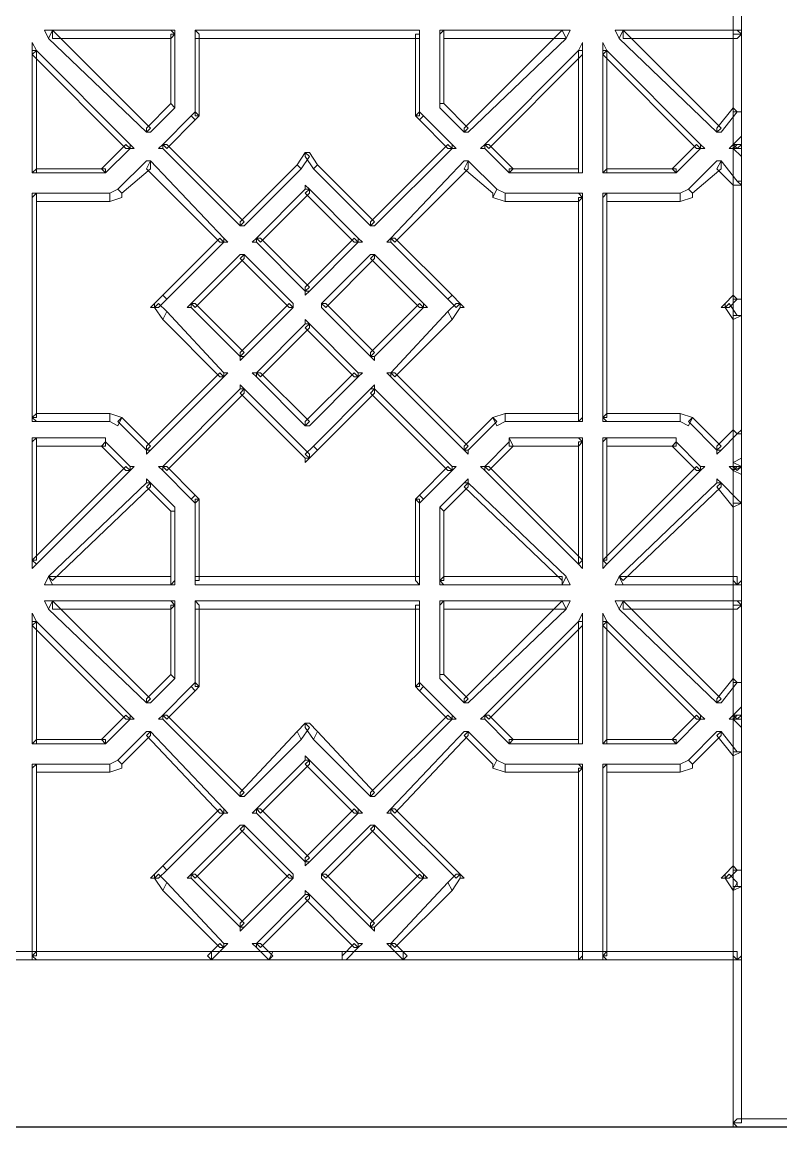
# Model space of a CAD drawing. Extents: x -66030 to 95157, y -13132 to 45879.
# Drawn here: x 80436 to 81163, y 39315 to 40374 of the extents above; entities that cross this region are included whole.
import ezdxf

# ---------------------------------------------------------------- set-up
doc = ezdxf.new("R2010")
doc.units = 0
doc.header["$LTSCALE"] = 100
doc.header["$MEASUREMENT"] = 0
doc.layers.get('0').update_dxf_attribs({"linetype": 'CONTINUOUS'})
doc.layers.add('3', color=11, linetype='CONTINUOUS')

msp = doc.modelspace()

# ---------------------------------------------------------------- linework, layer by layer
at = {"lineweight": 0}
for points in [[(81121.1, 43670.4), (81117.2, 43670.4), (81117.2, 39319.2), (81125, 39319.2), (81125, 43670.4), (81121.1, 43670.4), (81125, 43670.4), (81125, 43670.4), (81121.1, 43670.4)], [(81121.1, 39475.4), (81125, 39479.3), (81125, 41268.3), (81117.2, 41268.3), (81117.2, 39479.3), (81121.1, 39475.4), (81121.1, 39475.4), (81125, 39475.4), (81125, 39479.3)], [(80464.9, 40366), (80461, 40358.2), (80554.8, 40268.3), (80558.7, 40272.2), (80464.9, 40366), (80464.9, 40366), (80464.9, 40366), (80457.1, 40366), (80461, 40358.2)], [(80582.1, 40362.1), (80578.2, 40366), (80464.9, 40366), (80464.9, 40358.2), (80578.2, 40358.2), (80582.1, 40362.1), (80582.1, 40362.1), (80582.1, 40366), (80578.2, 40366)], [(80582.1, 40291.8), (80582.1, 40295.7), (80582.1, 40362.1), (80578.2, 40362.1), (80578.2, 40295.7), (80582.1, 40291.8), (80582.1, 40291.8), (80582.1, 40291.8), (80582.1, 40295.7)], [(80601.6, 40366), (80601.6, 40362.1), (80601.6, 40284), (80605.5, 40284), (80605.5, 40362.1), (80601.6, 40366), (80601.6, 40366), (80601.6, 40366), (80601.6, 40362.1)], [(80816.5, 40362.1), (80816.5, 40366), (80601.6, 40366), (80601.6, 40358.2), (80816.5, 40358.2), (80816.5, 40362.1), (80816.5, 40362.1), (80816.5, 40366), (80816.5, 40366)], [(80812.6, 40284), (80816.5, 40284), (80816.5, 40362.1), (80812.6, 40362.1), (80812.6, 40284), (80812.6, 40284), (80812.6, 40284), (80812.6, 40284), (80812.6, 40284)], [(80839.9, 40366), (80836, 40362.1), (80836, 40295.7), (80839.9, 40295.7), (80839.9, 40362.1), (80839.9, 40366), (80839.9, 40366), (80836, 40366), (80836, 40362.1)], [(80957.1, 40358.2), (80953.2, 40366), (80839.9, 40366), (80839.9, 40358.2), (80953.2, 40358.2), (80957.1, 40358.2), (80957.1, 40358.2), (80961, 40366), (80953.2, 40366)], [(80859.4, 40268.3), (80863.3, 40268.3), (80957.1, 40358.2), (80953.2, 40366), (80859.4, 40272.2), (80859.4, 40268.3), (80859.4, 40268.3), (80863.3, 40268.3), (80863.3, 40268.3)], [(81011.8, 40366), (81007.9, 40358.2), (81101.6, 40268.3), (81105.5, 40272.2), (81011.8, 40366), (81011.8, 40366), (81011.8, 40366), (81004, 40366), (81007.9, 40358.2)], [(81125, 40362.1), (81121.1, 40366), (81011.8, 40366), (81011.8, 40358.2), (81121.1, 40358.2), (81125, 40362.1), (81125, 40362.1), (81125, 40366), (81121.1, 40366)], [(81121.1, 40287.9), (81125, 40287.9), (81125, 40362.1), (81117.2, 40362.1), (81117.2, 40287.9), (81121.1, 40287.9), (81121.1, 40287.9), (81125, 40287.9), (81125, 40287.9)], [(80449.3, 40346.5), (80445.4, 40346.5), (80445.4, 40229.3), (80449.3, 40229.3), (80449.3, 40346.5), (80449.3, 40346.5), (80449.3, 40346.5), (80445.4, 40354.3), (80445.4, 40346.5)], [(80972.7, 40346.5), (80968.8, 40346.5), (80879, 40256.6), (80882.9, 40252.7), (80972.7, 40342.6), (80972.7, 40346.5), (80972.7, 40346.5), (80972.7, 40354.3), (80968.8, 40346.5)], [(80996.1, 40346.5), (80992.2, 40346.5), (80992.2, 40229.3), (80996.1, 40229.3), (80996.1, 40346.5), (80996.1, 40346.5), (80996.1, 40346.5), (80992.2, 40354.3), (80992.2, 40346.5)], [(80539.1, 40252.7), (80539.1, 40256.6), (80449.3, 40346.5), (80445.4, 40342.6), (80535.2, 40252.7), (80539.1, 40252.7), (80539.1, 40252.7), (80543.1, 40252.7), (80539.1, 40256.6)], [(80968.8, 40229.3), (80972.7, 40229.3), (80972.7, 40346.5), (80968.8, 40346.5), (80968.8, 40229.3), (80968.8, 40229.3), (80968.8, 40229.3), (80972.7, 40229.3), (80972.7, 40229.3)], [(81086, 40252.7), (81086, 40256.6), (80996.1, 40346.5), (80992.2, 40342.6), (81082.1, 40252.7), (81086, 40252.7), (81086, 40252.7), (81089.9, 40252.7), (81086, 40256.6)], [(80554.8, 40268.3), (80558.7, 40268.3), (80582.1, 40291.8), (80578.2, 40295.7), (80554.8, 40272.2), (80554.8, 40268.3), (80554.8, 40268.3), (80554.8, 40268.3), (80558.7, 40268.3)], [(80605.5, 40284), (80601.6, 40287.9), (80597.7, 40284), (80601.6, 40280.1), (80605.5, 40284), (80605.5, 40284), (80605.5, 40284), (80605.5, 40284), (80605.5, 40284)], [(80816.5, 40280.1), (80820.4, 40284), (80816.5, 40287.9), (80812.6, 40284), (80816.5, 40280.1), (80816.5, 40280.1), (80820.4, 40284), (80820.4, 40284), (80820.4, 40284)], [(80836, 40295.7), (80836, 40291.8), (80859.4, 40268.3), (80863.3, 40272.2), (80839.9, 40295.7), (80836, 40295.7), (80836, 40295.7), (80836, 40291.8), (80836, 40291.8)], [(81101.6, 40268.3), (81105.5, 40268.3), (81121.1, 40287.9), (81117.2, 40291.8), (81101.6, 40272.2), (81101.6, 40268.3), (81101.6, 40268.3), (81101.6, 40268.3), (81105.5, 40268.3)], [(80601.6, 40280.1), (80597.7, 40284), (80570.4, 40256.6), (80574.3, 40252.7), (80601.6, 40280.1), (80601.6, 40280.1), (80597.7, 40284), (80597.7, 40284), (80597.7, 40284)], [(80847.7, 40252.7), (80847.7, 40256.6), (80820.4, 40284), (80816.5, 40280.1), (80843.8, 40252.7), (80847.7, 40252.7), (80847.7, 40252.7), (80851.6, 40252.7), (80847.7, 40256.6)], [(80515.7, 40229.3), (80515.7, 40229.3), (80539.1, 40252.7), (80535.2, 40256.6), (80511.8, 40233.2), (80515.7, 40229.3), (80515.7, 40229.3), (80515.7, 40229.3), (80515.7, 40229.3)], [(80570.4, 40256.6), (80570.4, 40252.7), (80644.6, 40178.5), (80648.5, 40182.4), (80574.3, 40256.6), (80570.4, 40256.6), (80570.4, 40256.6), (80566.5, 40252.7), (80570.4, 40252.7)], [(80769.6, 40178.5), (80773.5, 40178.5), (80847.7, 40252.7), (80843.8, 40256.6), (80769.6, 40182.4), (80769.6, 40178.5), (80769.6, 40178.5), (80773.5, 40178.5), (80773.5, 40178.5)], [(80879, 40256.6), (80879, 40252.7), (80902.4, 40229.3), (80906.3, 40233.2), (80882.9, 40256.6), (80879, 40256.6), (80879, 40256.6), (80875.1, 40252.7), (80879, 40252.7)], [(81062.5, 40229.3), (81062.5, 40229.3), (81086, 40252.7), (81082.1, 40256.6), (81058.6, 40233.2), (81062.5, 40229.3), (81062.5, 40229.3), (81062.5, 40229.3), (81062.5, 40229.3)], [(81117.2, 40256.6), (81117.2, 40252.7), (81117.2, 40252.7), (81121.1, 40256.6), (81121.1, 40256.6), (81117.2, 40256.6), (81117.2, 40256.6), (81113.3, 40252.7), (81117.2, 40252.7)], [(81125, 40256.6), (81117.2, 40256.6), (81117.2, 40256.6), (81121.1, 40252.7), (81121.1, 40252.7), (81125, 40256.6), (81125, 40256.6), (81125, 40264.4), (81117.2, 40256.6)], [(81117.2, 40252.7), (81125, 40252.7), (81125, 40256.6), (81117.2, 40256.6), (81117.2, 40252.7), (81117.2, 40252.7), (81117.2, 40252.7), (81125, 40244.9), (81125, 40252.7)], [(80699.3, 40237.1), (80703.2, 40233.2), (80711, 40244.9), (80707.1, 40248.8), (80699.3, 40237.1), (80699.3, 40237.1), (80703.2, 40233.2), (80703.2, 40233.2), (80703.2, 40233.2)], [(80707.1, 40248.8), (80707.1, 40244.9), (80714.9, 40233.2), (80718.8, 40237.1), (80711, 40248.8), (80707.1, 40248.8), (80711, 40248.8), (80707.1, 40248.8), (80707.1, 40248.8)], [(80558.7, 40241), (80554.8, 40241), (80527.4, 40213.7), (80531.3, 40209.8), (80558.7, 40233.2), (80558.7, 40241), (80558.7, 40241), (80554.8, 40241), (80554.8, 40241)], [(80629, 40162.9), (80629, 40166.8), (80558.7, 40241), (80554.8, 40233.2), (80625.1, 40162.9), (80629, 40162.9), (80629, 40162.9), (80632.9, 40162.9), (80629, 40166.8)], [(80644.6, 40178.5), (80648.5, 40178.5), (80703.2, 40233.2), (80699.3, 40237.1), (80644.6, 40182.4), (80644.6, 40178.5), (80644.6, 40178.5), (80644.6, 40178.5), (80648.5, 40178.5)], [(80718.8, 40237.1), (80714.9, 40233.2), (80769.6, 40178.5), (80773.5, 40182.4), (80718.8, 40237.1), (80718.8, 40237.1), (80714.9, 40233.2), (80714.9, 40233.2), (80714.9, 40233.2)], [(80863.3, 40241), (80859.4, 40241), (80789.1, 40166.8), (80793, 40162.9), (80863.3, 40233.2), (80863.3, 40241), (80863.3, 40241), (80863.3, 40241), (80859.4, 40241)], [(80886.8, 40205.8), (80890.7, 40213.7), (80863.3, 40241), (80859.4, 40233.2), (80886.8, 40209.8), (80886.8, 40205.8), (80886.8, 40209.8), (80886.8, 40205.8), (80886.8, 40205.8)], [(81105.5, 40241), (81101.6, 40241), (81074.3, 40213.7), (81078.2, 40209.8), (81105.5, 40233.2), (81105.5, 40241), (81105.5, 40241), (81101.6, 40241), (81101.6, 40241)], [(81125, 40217.6), (81121.1, 40221.5), (81105.5, 40241), (81101.6, 40233.2), (81117.2, 40217.6), (81125, 40217.6), (81125, 40217.6), (81125, 40221.5), (81121.1, 40221.5)], [(80445.4, 40229.3), (80449.3, 40229.3), (80515.7, 40229.3), (80515.7, 40233.2), (80449.3, 40233.2), (80445.4, 40229.3), (80445.4, 40229.3), (80445.4, 40229.3), (80449.3, 40229.3)], [(80902.4, 40229.3), (80902.4, 40229.3), (80968.8, 40229.3), (80968.8, 40233.2), (80902.4, 40233.2), (80902.4, 40229.3), (80902.4, 40229.3), (80902.4, 40229.3), (80902.4, 40229.3)], [(80992.2, 40229.3), (80996.1, 40229.3), (81062.5, 40229.3), (81062.5, 40233.2), (80996.1, 40233.2), (80992.2, 40229.3), (80992.2, 40229.3), (80992.2, 40229.3), (80996.1, 40229.3)], [(80531.3, 40209.8), (80527.4, 40213.7), (80519.6, 40209.8), (80519.6, 40201.9), (80531.3, 40205.8), (80531.3, 40209.8), (80531.3, 40205.8), (80531.3, 40205.8), (80531.3, 40209.8)], [(80711, 40213.7), (80707.1, 40213.7), (80660.2, 40166.8), (80664.1, 40162.9), (80711, 40209.8), (80711, 40213.7), (80711, 40213.7), (80707.1, 40217.6), (80707.1, 40213.7)], [(80757.9, 40162.9), (80757.9, 40166.8), (80711, 40213.7), (80707.1, 40209.8), (80754, 40162.9), (80757.9, 40162.9), (80757.9, 40162.9), (80761.8, 40162.9), (80757.9, 40166.8)], [(80898.5, 40201.9), (80898.5, 40209.8), (80890.7, 40213.7), (80886.8, 40205.8), (80898.5, 40201.9), (80898.5, 40201.9), (80898.5, 40201.9), (80898.5, 40201.9), (80898.5, 40201.9)], [(81078.2, 40209.8), (81074.3, 40213.7), (81066.5, 40209.8), (81066.5, 40201.9), (81078.2, 40205.8), (81078.2, 40209.8), (81078.2, 40205.8), (81078.2, 40205.8), (81078.2, 40209.8)], [(81121.1, 40108.2), (81125, 40108.2), (81125, 40217.6), (81117.2, 40217.6), (81117.2, 40108.2), (81121.1, 40108.2), (81121.1, 40108.2), (81125, 40108.2), (81125, 40108.2)], [(80449.3, 40209.8), (80445.4, 40205.8), (80445.4, 39994.9), (80449.3, 39994.9), (80449.3, 40205.8), (80449.3, 40209.8), (80449.3, 40209.8), (80445.4, 40209.8), (80445.4, 40205.8)], [(80519.6, 40201.9), (80519.6, 40209.8), (80449.3, 40209.8), (80449.3, 40201.9), (80519.6, 40201.9), (80519.6, 40201.9), (80519.6, 40201.9), (80519.6, 40201.9), (80519.6, 40201.9)], [(80972.7, 40205.8), (80968.8, 40209.8), (80898.5, 40209.8), (80898.5, 40201.9), (80968.8, 40201.9), (80972.7, 40205.8), (80972.7, 40205.8), (80972.7, 40209.8), (80968.8, 40209.8)], [(80968.8, 39991), (80972.7, 39994.9), (80972.7, 40205.8), (80968.8, 40205.8), (80968.8, 39994.9), (80968.8, 39991), (80968.8, 39991), (80972.7, 39991), (80972.7, 39994.9)], [(80996.1, 40209.8), (80992.2, 40205.8), (80992.2, 39994.9), (80996.1, 39994.9), (80996.1, 40205.8), (80996.1, 40209.8), (80996.1, 40209.8), (80992.2, 40209.8), (80992.2, 40205.8)], [(81066.5, 40201.9), (81066.5, 40209.8), (80996.1, 40209.8), (80996.1, 40201.9), (81066.5, 40201.9), (81066.5, 40201.9), (81066.5, 40201.9), (81066.5, 40201.9), (81066.5, 40201.9)], [(80570.4, 40112.1), (80574.3, 40108.2), (80629, 40162.9), (80625.1, 40166.8), (80570.4, 40112.1), (80570.4, 40112.1), (80574.3, 40108.2), (80574.3, 40108.2), (80574.3, 40108.2)], [(80660.2, 40166.8), (80660.2, 40162.9), (80707.1, 40116), (80711, 40119.9), (80664.1, 40166.8), (80660.2, 40166.8), (80660.2, 40166.8), (80656.3, 40162.9), (80660.2, 40162.9)], [(80707.1, 40116), (80711, 40116), (80757.9, 40162.9), (80754, 40166.8), (80707.1, 40119.9), (80707.1, 40116), (80707.1, 40116), (80707.1, 40112.1), (80711, 40116)], [(80789.1, 40166.8), (80789.1, 40162.9), (80843.8, 40108.2), (80847.7, 40112.1), (80793, 40166.8), (80789.1, 40166.8), (80789.1, 40166.8), (80785.2, 40162.9), (80789.1, 40162.9)], [(80648.5, 40151.2), (80644.6, 40151.2), (80597.7, 40104.3), (80601.6, 40100.4), (80648.5, 40147.3), (80648.5, 40151.2), (80648.5, 40151.2), (80644.6, 40151.2), (80644.6, 40151.2)], [(80695.4, 40100.4), (80695.4, 40104.3), (80648.5, 40151.2), (80644.6, 40147.3), (80691.5, 40100.4), (80695.4, 40100.4), (80695.4, 40100.4), (80695.4, 40100.4), (80695.4, 40104.3)], [(80773.5, 40151.2), (80769.6, 40151.2), (80722.7, 40104.3), (80726.6, 40100.4), (80773.5, 40147.3), (80773.5, 40151.2), (80773.5, 40151.2), (80773.5, 40151.2), (80769.6, 40151.2)], [(80820.4, 40100.4), (80820.4, 40104.3), (80773.5, 40151.2), (80769.6, 40147.3), (80816.5, 40100.4), (80820.4, 40100.4), (80820.4, 40100.4), (80824.3, 40100.4), (80820.4, 40104.3)], [(80562.6, 40100.4), (80566.5, 40100.4), (80574.3, 40108.2), (80570.4, 40112.1), (80562.6, 40104.3), (80562.6, 40100.4), (80562.6, 40104.3), (80558.7, 40100.4), (80562.6, 40100.4)], [(80847.7, 40112.1), (80843.8, 40108.2), (80851.6, 40100.4), (80855.5, 40104.3), (80847.7, 40112.1), (80847.7, 40112.1), (80843.8, 40108.2), (80843.8, 40108.2), (80843.8, 40108.2)], [(81109.4, 40100.4), (81113.3, 40100.4), (81121.1, 40108.2), (81117.2, 40112.1), (81109.4, 40104.3), (81109.4, 40100.4), (81109.4, 40104.3), (81105.5, 40100.4), (81109.4, 40100.4)], [(81117.2, 40112.1), (81121.1, 40108.2), (81121.1, 40108.2), (81117.2, 40112.1), (81117.2, 40112.1), (81117.2, 40112.1), (81121.1, 40108.2), (81121.1, 40108.2), (81121.1, 40108.2)], [(80570.4, 40088.7), (80574.3, 40096.5), (80566.5, 40104.3), (80562.6, 40100.4), (80570.4, 40088.7), (80570.4, 40088.7), (80574.3, 40096.5), (80574.3, 40096.5), (80574.3, 40096.5)], [(80597.7, 40104.3), (80597.7, 40100.4), (80644.6, 40053.5), (80648.5, 40057.4), (80601.6, 40104.3), (80597.7, 40104.3), (80597.7, 40104.3), (80593.8, 40100.4), (80597.7, 40100.4)], [(80644.6, 40053.5), (80648.5, 40053.5), (80695.4, 40100.4), (80691.5, 40104.3), (80644.6, 40057.4), (80644.6, 40053.5), (80644.6, 40053.5), (80644.6, 40049.6), (80648.5, 40053.5)], [(80722.7, 40104.3), (80722.7, 40100.4), (80769.6, 40053.5), (80773.5, 40057.4), (80726.6, 40104.3), (80722.7, 40104.3), (80722.7, 40104.3), (80722.7, 40100.4), (80722.7, 40100.4)], [(80769.6, 40053.5), (80773.5, 40053.5), (80820.4, 40100.4), (80816.5, 40104.3), (80769.6, 40057.4), (80769.6, 40053.5), (80769.6, 40053.5), (80773.5, 40049.6), (80773.5, 40053.5)], [(80855.5, 40104.3), (80851.6, 40104.3), (80843.8, 40096.5), (80847.7, 40088.7), (80855.5, 40100.4), (80855.5, 40104.3), (80855.5, 40100.4), (80859.4, 40100.4), (80855.5, 40104.3)], [(81125, 40092.6), (81121.1, 40092.6), (81113.3, 40104.3), (81109.4, 40100.4), (81117.2, 40088.7), (81125, 40092.6), (81125, 40092.6), (81125, 40092.6), (81121.1, 40092.6)], [(80629, 40034), (80629, 40037.9), (80574.3, 40096.5), (80570.4, 40088.7), (80625.1, 40034), (80629, 40034), (80629, 40034), (80632.9, 40037.9), (80629, 40037.9)], [(80711, 40084.8), (80707.1, 40084.8), (80660.2, 40037.9), (80664.1, 40034), (80711, 40080.9), (80711, 40084.8), (80711, 40084.8), (80707.1, 40088.7), (80707.1, 40084.8)], [(80847.7, 40088.7), (80843.8, 40096.5), (80789.1, 40037.9), (80793, 40034), (80847.7, 40088.7), (80847.7, 40088.7), (80843.8, 40096.5), (80843.8, 40096.5), (80843.8, 40096.5)], [(81121.1, 39979.3), (81125, 39983.2), (81125, 40092.6), (81117.2, 40092.6), (81117.2, 39983.2), (81121.1, 39979.3), (81121.1, 39979.3), (81125, 39979.3), (81125, 39983.2)], [(80757.9, 40034), (80757.9, 40037.9), (80711, 40084.8), (80707.1, 40080.9), (80754, 40034), (80757.9, 40034), (80757.9, 40034), (80761.8, 40037.9), (80757.9, 40037.9)], [(80554.8, 39963.7), (80558.7, 39963.7), (80629, 40034), (80625.1, 40037.9), (80554.8, 39967.6), (80554.8, 39963.7), (80554.8, 39963.7), (80554.8, 39959.8), (80558.7, 39963.7)], [(80660.2, 40037.9), (80660.2, 40034), (80707.1, 39987.1), (80711, 39991), (80664.1, 40037.9), (80660.2, 40037.9), (80660.2, 40037.9), (80656.3, 40037.9), (80660.2, 40034)], [(80707.1, 39987.1), (80711, 39987.1), (80757.9, 40034), (80754, 40037.9), (80707.1, 39991), (80707.1, 39987.1), (80707.1, 39987.1), (80707.1, 39987.1), (80711, 39987.1)], [(80789.1, 40037.9), (80789.1, 40034), (80859.4, 39963.7), (80863.3, 39967.6), (80793, 40037.9), (80789.1, 40037.9), (80789.1, 40037.9), (80785.2, 40037.9), (80789.1, 40034)], [(80648.5, 40022.3), (80644.6, 40022.3), (80570.4, 39948.1), (80574.3, 39944.1), (80648.5, 40018.4), (80648.5, 40022.3), (80648.5, 40022.3), (80644.6, 40026.2), (80644.6, 40022.3)], [(80773.5, 40022.3), (80769.6, 40022.3), (80714.9, 39967.6), (80718.8, 39963.7), (80773.5, 40018.4), (80773.5, 40022.3), (80773.5, 40022.3), (80773.5, 40026.2), (80769.6, 40022.3)], [(80711, 39955.9), (80711, 39959.8), (80648.5, 40022.3), (80644.6, 40018.4), (80707.1, 39955.9), (80711, 39955.9), (80707.1, 39955.9), (80707.1, 39952), (80711, 39955.9)], [(80847.7, 39944.1), (80847.7, 39948.1), (80773.5, 40022.3), (80769.6, 40018.4), (80843.8, 39944.1), (80847.7, 39944.1), (80847.7, 39944.1), (80851.6, 39948.1), (80847.7, 39948.1)], [(80445.4, 39994.9), (80449.3, 39991), (80519.6, 39991), (80519.6, 39998.8), (80449.3, 39998.8), (80445.4, 39994.9), (80445.4, 39994.9), (80445.4, 39991), (80449.3, 39991)], [(80519.6, 39998.8), (80519.6, 39991), (80527.4, 39987.1), (80531.3, 39994.9), (80519.6, 39998.8), (80519.6, 39998.8), (80519.6, 39998.8), (80519.6, 39998.8), (80519.6, 39998.8)], [(80531.3, 39994.9), (80527.4, 39991), (80554.8, 39963.7), (80558.7, 39967.6), (80531.3, 39994.9), (80531.3, 39994.9), (80531.3, 39994.9), (80531.3, 39994.9), (80531.3, 39994.9)], [(80859.4, 39963.7), (80863.3, 39963.7), (80890.7, 39991), (80886.8, 39994.9), (80859.4, 39967.6), (80859.4, 39963.7), (80859.4, 39963.7), (80863.3, 39959.8), (80863.3, 39963.7)], [(80886.8, 39994.9), (80890.7, 39987.1), (80898.5, 39991), (80898.5, 39998.8), (80886.8, 39994.9), (80886.8, 39994.9), (80886.8, 39994.9), (80886.8, 39994.9), (80886.8, 39994.9)], [(80898.5, 39998.8), (80898.5, 39991), (80968.8, 39991), (80968.8, 39998.8), (80898.5, 39998.8), (80898.5, 39998.8), (80898.5, 39998.8), (80898.5, 39998.8), (80898.5, 39998.8)], [(80992.2, 39994.9), (80996.1, 39991), (81066.5, 39991), (81066.5, 39998.8), (80996.1, 39998.8), (80992.2, 39994.9), (80992.2, 39994.9), (80992.2, 39991), (80996.1, 39991)], [(81066.5, 39998.8), (81066.5, 39991), (81074.3, 39987.1), (81078.2, 39994.9), (81066.5, 39998.8), (81066.5, 39998.8), (81066.5, 39998.8), (81066.5, 39998.8), (81066.5, 39998.8)], [(81078.2, 39994.9), (81074.3, 39991), (81101.6, 39963.7), (81105.5, 39967.6), (81078.2, 39994.9), (81078.2, 39994.9), (81078.2, 39994.9), (81078.2, 39994.9), (81078.2, 39994.9)], [(81101.6, 39963.7), (81105.5, 39963.7), (81121.1, 39979.3), (81117.2, 39983.2), (81101.6, 39967.6), (81101.6, 39963.7), (81101.6, 39963.7), (81101.6, 39959.8), (81105.5, 39963.7)], [(80449.3, 39975.4), (80445.4, 39971.5), (80445.4, 39858.2), (80449.3, 39858.2), (80449.3, 39971.5), (80449.3, 39975.4), (80449.3, 39975.4), (80445.4, 39975.4), (80445.4, 39971.5)], [(80515.7, 39971.5), (80515.7, 39975.4), (80449.3, 39975.4), (80449.3, 39967.6), (80515.7, 39967.6), (80515.7, 39971.5), (80515.7, 39971.5), (80515.7, 39975.4), (80515.7, 39975.4)], [(80539.1, 39944.1), (80539.1, 39948.1), (80515.7, 39971.5), (80511.8, 39967.6), (80535.2, 39944.1), (80539.1, 39944.1), (80539.1, 39944.1), (80543.1, 39948.1), (80539.1, 39948.1)], [(80902.4, 39975.4), (80902.4, 39971.5), (80879, 39948.1), (80882.9, 39944.1), (80906.3, 39967.6), (80902.4, 39975.4), (80902.4, 39975.4), (80902.4, 39975.4), (80902.4, 39971.5)], [(80972.7, 39971.5), (80968.8, 39975.4), (80902.4, 39975.4), (80902.4, 39967.6), (80968.8, 39967.6), (80972.7, 39971.5), (80972.7, 39971.5), (80972.7, 39975.4), (80968.8, 39975.4)], [(80968.8, 39854.3), (80972.7, 39858.2), (80972.7, 39971.5), (80968.8, 39971.5), (80968.8, 39858.2), (80968.8, 39854.3), (80968.8, 39854.3), (80972.7, 39850.4), (80972.7, 39858.2)], [(80996.1, 39975.4), (80992.2, 39971.5), (80992.2, 39858.2), (80996.1, 39858.2), (80996.1, 39971.5), (80996.1, 39975.4), (80996.1, 39975.4), (80992.2, 39975.4), (80992.2, 39971.5)], [(81062.5, 39971.5), (81062.5, 39975.4), (80996.1, 39975.4), (80996.1, 39967.6), (81062.5, 39967.6), (81062.5, 39971.5), (81062.5, 39971.5), (81062.5, 39975.4), (81062.5, 39975.4)], [(81086, 39944.1), (81086, 39948.1), (81062.5, 39971.5), (81058.6, 39967.6), (81082.1, 39944.1), (81086, 39944.1), (81086, 39944.1), (81089.9, 39948.1), (81086, 39948.1)], [(80718.8, 39963.7), (80714.9, 39967.6), (80707.1, 39959.8), (80711, 39955.9), (80718.8, 39963.7), (80718.8, 39963.7), (80714.9, 39967.6), (80714.9, 39967.6), (80714.9, 39967.6)], [(81125, 39948.1), (81117.2, 39952), (81117.2, 39948.1), (81121.1, 39944.1), (81121.1, 39944.1), (81125, 39948.1), (81125, 39948.1), (81125, 39955.9), (81117.2, 39952)], [(80445.4, 39858.2), (80449.3, 39854.3), (80539.1, 39944.1), (80535.2, 39948.1), (80445.4, 39858.2), (80445.4, 39858.2), (80445.4, 39858.2), (80445.4, 39850.4), (80449.3, 39854.3)], [(80570.4, 39948.1), (80570.4, 39944.1), (80597.7, 39916.8), (80601.6, 39920.7), (80574.3, 39948.1), (80570.4, 39948.1), (80570.4, 39948.1), (80566.5, 39948.1), (80570.4, 39944.1)], [(80816.5, 39920.7), (80820.4, 39916.8), (80847.7, 39944.1), (80843.8, 39948.1), (80816.5, 39920.7), (80816.5, 39920.7), (80820.4, 39916.8), (80820.4, 39916.8), (80820.4, 39916.8)], [(80879, 39948.1), (80879, 39944.1), (80968.8, 39854.3), (80972.7, 39858.2), (80882.9, 39948.1), (80879, 39948.1), (80879, 39948.1), (80875.1, 39948.1), (80879, 39944.1)], [(80992.2, 39858.2), (80996.1, 39854.3), (81086, 39944.1), (81082.1, 39948.1), (80992.2, 39858.2), (80992.2, 39858.2), (80992.2, 39858.2), (80992.2, 39850.4), (80996.1, 39854.3)], [(81117.2, 39948.1), (81117.2, 39944.1), (81117.2, 39944.1), (81121.1, 39948.1), (81121.1, 39948.1), (81117.2, 39948.1), (81117.2, 39948.1), (81113.3, 39948.1), (81117.2, 39944.1)], [(81117.2, 39944.1), (81125, 39948.1), (81125, 39948.1), (81117.2, 39948.1), (81117.2, 39948.1), (81117.2, 39944.1), (81117.2, 39944.1), (81125, 39940.2), (81125, 39948.1)], [(80558.7, 39932.4), (80554.8, 39932.4), (80461, 39842.6), (80464.9, 39838.7), (80558.7, 39928.5), (80558.7, 39932.4), (80558.7, 39932.4), (80554.8, 39936.3), (80554.8, 39932.4)], [(80582.1, 39905.1), (80582.1, 39909), (80558.7, 39932.4), (80554.8, 39928.5), (80578.2, 39905.1), (80582.1, 39905.1), (80582.1, 39905.1), (80582.1, 39909), (80582.1, 39909)], [(80863.3, 39932.4), (80859.4, 39932.4), (80836, 39909), (80839.9, 39905.1), (80863.3, 39928.5), (80863.3, 39932.4), (80863.3, 39932.4), (80863.3, 39936.3), (80859.4, 39932.4)], [(80953.2, 39834.8), (80957.1, 39842.6), (80863.3, 39932.4), (80859.4, 39928.5), (80953.2, 39838.7), (80953.2, 39834.8), (80953.2, 39834.8), (80961, 39834.8), (80957.1, 39842.6)], [(81105.5, 39932.4), (81101.6, 39932.4), (81007.9, 39842.6), (81011.8, 39838.7), (81105.5, 39928.5), (81105.5, 39932.4), (81105.5, 39932.4), (81101.6, 39936.3), (81101.6, 39932.4)], [(81125, 39912.9), (81121.1, 39916.8), (81105.5, 39932.4), (81101.6, 39928.5), (81117.2, 39909), (81125, 39912.9), (81125, 39912.9), (81125, 39912.9), (81121.1, 39916.8)], [(80601.6, 39920.7), (80597.7, 39916.8), (80601.6, 39912.9), (80605.5, 39916.8), (80601.6, 39920.7), (80601.6, 39920.7), (80597.7, 39916.8), (80597.7, 39916.8), (80597.7, 39916.8)], [(80605.5, 39916.8), (80601.6, 39916.8), (80601.6, 39838.7), (80605.5, 39838.7), (80605.5, 39916.8), (80605.5, 39916.8), (80605.5, 39916.8), (80605.5, 39916.8), (80605.5, 39916.8)], [(80812.6, 39916.8), (80816.5, 39912.9), (80820.4, 39916.8), (80816.5, 39920.7), (80812.6, 39916.8), (80812.6, 39916.8), (80812.6, 39916.8), (80812.6, 39916.8), (80812.6, 39916.8)], [(80816.5, 39834.8), (80816.5, 39838.7), (80816.5, 39916.8), (80812.6, 39916.8), (80812.6, 39838.7), (80816.5, 39834.8), (80816.5, 39834.8), (80816.5, 39834.8), (80816.5, 39838.7)], [(80836, 39909), (80836, 39905.1), (80836, 39838.7), (80839.9, 39838.7), (80839.9, 39905.1), (80836, 39909), (80836, 39909), (80836, 39909), (80836, 39905.1)], [(81121.1, 39834.8), (81125, 39838.7), (81125, 39912.9), (81117.2, 39912.9), (81117.2, 39838.7), (81121.1, 39834.8), (81121.1, 39834.8), (81125, 39834.8), (81125, 39838.7)], [(80578.2, 39834.8), (80582.1, 39838.7), (80582.1, 39905.1), (80578.2, 39905.1), (80578.2, 39838.7), (80578.2, 39834.8), (80578.2, 39834.8), (80582.1, 39834.8), (80582.1, 39838.7)], [(80461, 39842.6), (80464.9, 39834.8), (80578.2, 39834.8), (80578.2, 39842.6), (80464.9, 39842.6), (80461, 39842.6), (80461, 39842.6), (80457.1, 39834.8), (80464.9, 39834.8)], [(80601.6, 39838.7), (80601.6, 39834.8), (80816.5, 39834.8), (80816.5, 39842.6), (80601.6, 39842.6), (80601.6, 39838.7), (80601.6, 39838.7), (80601.6, 39834.8), (80601.6, 39834.8)], [(80836, 39838.7), (80839.9, 39834.8), (80953.2, 39834.8), (80953.2, 39842.6), (80839.9, 39842.6), (80836, 39838.7), (80836, 39838.7), (80836, 39834.8), (80839.9, 39834.8)], [(81007.9, 39842.6), (81011.8, 39834.8), (81121.1, 39834.8), (81121.1, 39842.6), (81011.8, 39842.6), (81007.9, 39842.6), (81007.9, 39842.6), (81004, 39834.8), (81011.8, 39834.8)], [(80464.9, 39819.2), (80461, 39811.3), (80554.8, 39721.5), (80558.7, 39725.4), (80464.9, 39819.2), (80464.9, 39819.2), (80464.9, 39819.2), (80457.1, 39819.2), (80461, 39811.3)], [(80582.1, 39815.2), (80578.2, 39819.2), (80464.9, 39819.2), (80464.9, 39811.3), (80578.2, 39811.3), (80582.1, 39815.2), (80582.1, 39815.2), (80582.1, 39819.2), (80578.2, 39819.2)], [(80582.1, 39744.9), (80582.1, 39748.8), (80582.1, 39815.2), (80578.2, 39815.2), (80578.2, 39748.8), (80582.1, 39744.9), (80582.1, 39744.9), (80582.1, 39748.8), (80582.1, 39748.8)], [(80816.5, 39815.2), (80816.5, 39819.2), (80601.6, 39819.2), (80601.6, 39811.3), (80816.5, 39811.3), (80816.5, 39815.2), (80816.5, 39815.2), (80816.5, 39819.2), (80816.5, 39819.2)], [(80601.6, 39819.2), (80601.6, 39815.2), (80601.6, 39737.1), (80605.5, 39737.1), (80605.5, 39815.2), (80601.6, 39819.2), (80601.6, 39819.2), (80601.6, 39819.2), (80601.6, 39815.2)], [(80812.6, 39737.1), (80816.5, 39737.1), (80816.5, 39815.2), (80812.6, 39815.2), (80812.6, 39737.1), (80812.6, 39737.1), (80812.6, 39737.1), (80812.6, 39737.1), (80812.6, 39737.1)], [(80839.9, 39819.2), (80836, 39815.2), (80836, 39748.8), (80839.9, 39748.8), (80839.9, 39815.2), (80839.9, 39819.2), (80839.9, 39819.2), (80836, 39819.2), (80836, 39815.2)], [(80957.1, 39811.3), (80953.2, 39819.2), (80839.9, 39819.2), (80839.9, 39811.3), (80953.2, 39811.3), (80957.1, 39811.3), (80957.1, 39811.3), (80961, 39819.2), (80953.2, 39819.2)], [(80859.4, 39721.5), (80863.3, 39721.5), (80957.1, 39811.3), (80953.2, 39819.2), (80859.4, 39725.4), (80859.4, 39721.5), (80859.4, 39721.5), (80863.3, 39721.5), (80863.3, 39721.5)], [(81011.8, 39819.2), (81007.9, 39811.3), (81101.6, 39721.5), (81105.5, 39725.4), (81011.8, 39819.2), (81011.8, 39819.2), (81011.8, 39819.2), (81004, 39819.2), (81007.9, 39811.3)], [(81125, 39815.2), (81121.1, 39819.2), (81011.8, 39819.2), (81011.8, 39811.3), (81121.1, 39811.3), (81125, 39815.2), (81125, 39815.2), (81125, 39819.2), (81121.1, 39819.2)], [(81121.1, 39741), (81125, 39741), (81125, 39815.2), (81117.2, 39815.2), (81117.2, 39741), (81121.1, 39741), (81121.1, 39741), (81125, 39741), (81125, 39741)], [(80449.3, 39799.6), (80445.4, 39799.6), (80445.4, 39682.4), (80449.3, 39682.4), (80449.3, 39799.6), (80449.3, 39799.6), (80449.3, 39799.6), (80445.4, 39807.4), (80445.4, 39799.6)], [(80972.7, 39799.6), (80968.8, 39799.6), (80879, 39709.8), (80882.9, 39705.9), (80972.7, 39795.7), (80972.7, 39799.6), (80972.7, 39799.6), (80972.7, 39807.4), (80968.8, 39799.6)], [(80996.1, 39799.6), (80992.2, 39799.6), (80992.2, 39682.4), (80996.1, 39682.4), (80996.1, 39799.6), (80996.1, 39799.6), (80996.1, 39799.6), (80992.2, 39807.4), (80992.2, 39799.6)], [(80539.1, 39705.9), (80539.1, 39709.8), (80449.3, 39799.6), (80445.4, 39795.7), (80535.2, 39705.9), (80539.1, 39705.9), (80539.1, 39705.9), (80543.1, 39705.9), (80539.1, 39709.8)], [(80968.8, 39682.4), (80972.7, 39682.4), (80972.7, 39799.6), (80968.8, 39799.6), (80968.8, 39682.4), (80968.8, 39682.4), (80968.8, 39682.4), (80972.7, 39682.4), (80972.7, 39682.4)], [(81086, 39705.9), (81086, 39709.8), (80996.1, 39799.6), (80992.2, 39795.7), (81082.1, 39705.9), (81086, 39705.9), (81086, 39705.9), (81089.9, 39705.9), (81086, 39709.8)], [(80554.8, 39721.5), (80558.7, 39721.5), (80582.1, 39744.9), (80578.2, 39748.8), (80554.8, 39725.4), (80554.8, 39721.5), (80554.8, 39721.5), (80554.8, 39721.5), (80558.7, 39721.5)], [(80836, 39748.8), (80836, 39744.9), (80859.4, 39721.5), (80863.3, 39725.4), (80839.9, 39748.8), (80836, 39748.8), (80836, 39748.8), (80836, 39748.8), (80836, 39744.9)], [(80601.6, 39733.2), (80597.7, 39737.1), (80570.4, 39709.8), (80574.3, 39705.9), (80601.6, 39733.2), (80601.6, 39733.2), (80597.7, 39737.1), (80597.7, 39737.1), (80597.7, 39737.1)], [(80605.5, 39737.1), (80601.6, 39741), (80597.7, 39737.1), (80601.6, 39733.2), (80605.5, 39737.1), (80605.5, 39737.1), (80605.5, 39737.1), (80605.5, 39737.1), (80605.5, 39737.1)], [(80816.5, 39733.2), (80820.4, 39737.1), (80816.5, 39741), (80812.6, 39737.1), (80816.5, 39733.2), (80816.5, 39733.2), (80820.4, 39737.1), (80820.4, 39737.1), (80820.4, 39737.1)], [(80847.7, 39705.9), (80847.7, 39709.8), (80820.4, 39737.1), (80816.5, 39733.2), (80843.8, 39705.9), (80847.7, 39705.9), (80847.7, 39705.9), (80851.6, 39705.9), (80847.7, 39709.8)], [(81101.6, 39721.5), (81105.5, 39721.5), (81121.1, 39741), (81117.2, 39744.9), (81101.6, 39725.4), (81101.6, 39721.5), (81101.6, 39721.5), (81101.6, 39721.5), (81105.5, 39721.5)], [(81125, 39709.8), (81117.2, 39709.8), (81117.2, 39709.8), (81121.1, 39705.9), (81121.1, 39705.9), (81125, 39709.8), (81125, 39709.8), (81125, 39717.6), (81117.2, 39709.8)], [(80515.7, 39682.4), (80515.7, 39682.4), (80539.1, 39705.9), (80535.2, 39709.8), (80511.8, 39686.4), (80515.7, 39682.4), (80515.7, 39682.4), (80515.7, 39682.4), (80515.7, 39682.4)], [(80570.4, 39709.8), (80570.4, 39705.9), (80644.6, 39631.7), (80648.5, 39635.6), (80574.3, 39709.8), (80570.4, 39709.8), (80570.4, 39709.8), (80566.5, 39705.9), (80570.4, 39705.9)], [(80769.6, 39631.7), (80773.5, 39631.7), (80847.7, 39705.9), (80843.8, 39709.8), (80769.6, 39635.6), (80769.6, 39631.7), (80769.6, 39631.7), (80773.5, 39631.7), (80773.5, 39631.7)], [(80879, 39709.8), (80879, 39705.9), (80902.4, 39682.4), (80906.3, 39686.4), (80882.9, 39709.8), (80879, 39709.8), (80879, 39709.8), (80875.1, 39705.9), (80879, 39705.9)], [(81062.5, 39682.4), (81062.5, 39682.4), (81086, 39705.9), (81082.1, 39709.8), (81058.6, 39686.4), (81062.5, 39682.4), (81062.5, 39682.4), (81062.5, 39682.4), (81062.5, 39682.4)], [(81117.2, 39709.8), (81117.2, 39705.9), (81117.2, 39705.9), (81121.1, 39709.8), (81121.1, 39709.8), (81117.2, 39709.8), (81117.2, 39709.8), (81113.3, 39705.9), (81117.2, 39705.9)], [(81117.2, 39705.9), (81125, 39705.9), (81125, 39709.8), (81117.2, 39709.8), (81117.2, 39705.9), (81117.2, 39705.9), (81117.2, 39705.9), (81125, 39698.1), (81125, 39705.9)], [(80699.3, 39694.2), (80703.2, 39686.4), (80711, 39698.1), (80707.1, 39702), (80699.3, 39694.2), (80699.3, 39694.2), (80703.2, 39686.4), (80703.2, 39686.4), (80703.2, 39686.4)], [(80707.1, 39702), (80707.1, 39698.1), (80714.9, 39686.4), (80718.8, 39694.2), (80711, 39702), (80707.1, 39702), (80711, 39702), (80707.1, 39702), (80707.1, 39702)], [(80445.4, 39682.4), (80449.3, 39682.4), (80515.7, 39682.4), (80515.7, 39686.4), (80449.3, 39686.4), (80445.4, 39682.4), (80445.4, 39682.4), (80445.4, 39682.4), (80449.3, 39682.4)], [(80558.7, 39694.2), (80554.8, 39694.2), (80527.4, 39666.8), (80531.3, 39662.9), (80558.7, 39690.3), (80558.7, 39694.2), (80558.7, 39694.2), (80554.8, 39694.2), (80554.8, 39694.2)], [(80629, 39616), (80629, 39620), (80558.7, 39694.2), (80554.8, 39690.3), (80625.1, 39616), (80629, 39616), (80629, 39616), (80632.9, 39616), (80629, 39620)], [(80644.6, 39631.7), (80648.5, 39631.7), (80703.2, 39686.4), (80699.3, 39694.2), (80644.6, 39635.6), (80644.6, 39631.7), (80644.6, 39631.7), (80644.6, 39631.7), (80648.5, 39631.7)], [(80718.8, 39694.2), (80714.9, 39686.4), (80769.6, 39631.7), (80773.5, 39635.6), (80718.8, 39694.2), (80718.8, 39694.2), (80714.9, 39686.4), (80714.9, 39686.4), (80714.9, 39686.4)], [(80863.3, 39694.2), (80859.4, 39694.2), (80789.1, 39620), (80793, 39616), (80863.3, 39690.3), (80863.3, 39694.2), (80863.3, 39694.2), (80863.3, 39694.2), (80859.4, 39694.2)], [(80886.8, 39659), (80890.7, 39666.8), (80863.3, 39694.2), (80859.4, 39690.3), (80886.8, 39662.9), (80886.8, 39659), (80886.8, 39662.9), (80886.8, 39659), (80886.8, 39659)], [(80902.4, 39682.4), (80902.4, 39682.4), (80968.8, 39682.4), (80968.8, 39686.4), (80902.4, 39686.4), (80902.4, 39682.4), (80902.4, 39682.4), (80902.4, 39682.4), (80902.4, 39682.4)], [(80992.2, 39682.4), (80996.1, 39682.4), (81062.5, 39682.4), (81062.5, 39686.4), (80996.1, 39686.4), (80992.2, 39682.4), (80992.2, 39682.4), (80992.2, 39682.4), (80996.1, 39682.4)], [(81105.5, 39694.2), (81101.6, 39694.2), (81074.3, 39666.8), (81078.2, 39662.9), (81105.5, 39690.3), (81105.5, 39694.2), (81105.5, 39694.2), (81101.6, 39694.2), (81101.6, 39694.2)], [(81125, 39674.6), (81121.1, 39674.6), (81105.5, 39694.2), (81101.6, 39690.3), (81117.2, 39670.7), (81125, 39674.6), (81125, 39674.6), (81125, 39674.6), (81121.1, 39674.6)], [(81121.1, 39561.4), (81125, 39561.4), (81125, 39674.6), (81117.2, 39674.6), (81117.2, 39561.4), (81121.1, 39561.4), (81121.1, 39561.4), (81125, 39561.4), (81125, 39561.4)], [(80449.3, 39662.9), (80445.4, 39659), (80445.4, 39479.3), (80449.3, 39479.3), (80449.3, 39659), (80449.3, 39662.9), (80449.3, 39662.9), (80445.4, 39662.9), (80445.4, 39659)], [(80519.6, 39655.1), (80519.6, 39662.9), (80449.3, 39662.9), (80449.3, 39655.1), (80519.6, 39655.1), (80519.6, 39655.1), (80519.6, 39655.1), (80519.6, 39655.1), (80519.6, 39655.1)], [(80531.3, 39662.9), (80527.4, 39666.8), (80519.6, 39662.9), (80519.6, 39655.1), (80531.3, 39659), (80531.3, 39662.9), (80531.3, 39659), (80531.3, 39659), (80531.3, 39662.9)], [(80711, 39666.8), (80707.1, 39666.8), (80660.2, 39620), (80664.1, 39616), (80711, 39662.9), (80711, 39666.8), (80711, 39666.8), (80707.1, 39670.7), (80707.1, 39666.8)], [(80757.9, 39616), (80757.9, 39620), (80711, 39666.8), (80707.1, 39662.9), (80754, 39616), (80757.9, 39616), (80757.9, 39616), (80761.8, 39616), (80757.9, 39620)], [(80898.5, 39655.1), (80898.5, 39662.9), (80890.7, 39666.8), (80886.8, 39659), (80898.5, 39655.1), (80898.5, 39655.1), (80898.5, 39655.1), (80898.5, 39655.1), (80898.5, 39655.1)], [(80972.7, 39659), (80968.8, 39662.9), (80898.5, 39662.9), (80898.5, 39655.1), (80968.8, 39655.1), (80972.7, 39659), (80972.7, 39659), (80972.7, 39662.9), (80968.8, 39662.9)], [(80996.1, 39662.9), (80992.2, 39659), (80992.2, 39479.3), (80996.1, 39479.3), (80996.1, 39659), (80996.1, 39662.9), (80996.1, 39662.9), (80992.2, 39662.9), (80992.2, 39659)], [(81066.5, 39655.1), (81066.5, 39662.9), (80996.1, 39662.9), (80996.1, 39655.1), (81066.5, 39655.1), (81066.5, 39655.1), (81066.5, 39655.1), (81066.5, 39655.1), (81066.5, 39655.1)], [(81078.2, 39662.9), (81074.3, 39666.8), (81066.5, 39662.9), (81066.5, 39655.1), (81078.2, 39659), (81078.2, 39662.9), (81078.2, 39659), (81078.2, 39659), (81078.2, 39662.9)], [(80968.8, 39475.4), (80972.7, 39479.3), (80972.7, 39659), (80968.8, 39659), (80968.8, 39479.3), (80968.8, 39475.4), (80968.8, 39475.4), (80972.7, 39475.4), (80972.7, 39479.3)], [(80570.4, 39565.3), (80574.3, 39561.4), (80629, 39616), (80625.1, 39620), (80570.4, 39565.3), (80570.4, 39565.3), (80574.3, 39561.4), (80574.3, 39561.4), (80574.3, 39561.4)], [(80660.2, 39620), (80660.2, 39616), (80707.1, 39569.2), (80711, 39573.1), (80664.1, 39620), (80660.2, 39620), (80660.2, 39620), (80656.3, 39616), (80660.2, 39616)], [(80707.1, 39569.2), (80711, 39569.2), (80757.9, 39616), (80754, 39620), (80707.1, 39573.1), (80707.1, 39569.2), (80707.1, 39569.2), (80707.1, 39565.3), (80711, 39569.2)], [(80789.1, 39620), (80789.1, 39616), (80851.6, 39553.5), (80855.5, 39557.5), (80793, 39620), (80789.1, 39620), (80789.1, 39620), (80785.2, 39616), (80789.1, 39616)], [(80648.5, 39604.3), (80644.6, 39604.3), (80597.7, 39557.5), (80601.6, 39553.5), (80648.5, 39600.4), (80648.5, 39604.3), (80648.5, 39604.3), (80644.6, 39604.3), (80644.6, 39604.3)], [(80695.4, 39553.5), (80695.4, 39557.5), (80648.5, 39604.3), (80644.6, 39600.4), (80691.5, 39553.5), (80695.4, 39553.5), (80695.4, 39553.5), (80695.4, 39553.5), (80695.4, 39557.5)], [(80773.5, 39604.3), (80769.6, 39604.3), (80722.7, 39557.5), (80726.6, 39553.5), (80773.5, 39600.4), (80773.5, 39604.3), (80773.5, 39604.3), (80773.5, 39604.3), (80769.6, 39604.3)], [(80820.4, 39553.5), (80820.4, 39557.5), (80773.5, 39604.3), (80769.6, 39600.4), (80816.5, 39553.5), (80820.4, 39553.5), (80820.4, 39553.5), (80824.3, 39553.5), (80820.4, 39557.5)], [(80562.6, 39553.5), (80566.5, 39553.5), (80574.3, 39561.4), (80570.4, 39565.3), (80562.6, 39557.5), (80562.6, 39553.5), (80562.6, 39557.5), (80558.7, 39553.5), (80562.6, 39553.5)], [(80570.4, 39541.8), (80574.3, 39549.6), (80566.5, 39557.5), (80562.6, 39553.5), (80570.4, 39541.8), (80570.4, 39541.8), (80574.3, 39549.6), (80574.3, 39549.6), (80574.3, 39549.6)], [(80597.7, 39557.5), (80597.7, 39553.5), (80644.6, 39506.7), (80648.5, 39510.6), (80601.6, 39557.5), (80597.7, 39557.5), (80597.7, 39557.5), (80593.8, 39553.5), (80597.7, 39553.5)], [(80644.6, 39506.7), (80648.5, 39506.7), (80695.4, 39553.5), (80691.5, 39557.5), (80644.6, 39510.6), (80644.6, 39506.7), (80644.6, 39506.7), (80644.6, 39502.8), (80648.5, 39506.7)], [(80722.7, 39557.5), (80722.7, 39553.5), (80769.6, 39506.7), (80773.5, 39510.6), (80726.6, 39557.5), (80722.7, 39557.5), (80722.7, 39557.5), (80722.7, 39553.5), (80722.7, 39553.5)], [(80769.6, 39506.7), (80773.5, 39506.7), (80820.4, 39553.5), (80816.5, 39557.5), (80769.6, 39510.6), (80769.6, 39506.7), (80769.6, 39506.7), (80773.5, 39502.8), (80773.5, 39506.7)], [(80855.5, 39557.5), (80851.6, 39557.5), (80843.8, 39549.6), (80847.7, 39541.8), (80855.5, 39553.5), (80855.5, 39557.5), (80855.5, 39553.5), (80859.4, 39553.5), (80855.5, 39557.5)], [(81109.4, 39553.5), (81113.3, 39553.5), (81121.1, 39561.4), (81117.2, 39565.3), (81109.4, 39557.5), (81109.4, 39553.5), (81109.4, 39557.5), (81105.5, 39553.5), (81109.4, 39553.5)], [(81117.2, 39541.8), (81121.1, 39549.6), (81113.3, 39557.5), (81109.4, 39553.5), (81117.2, 39541.8), (81117.2, 39541.8), (81121.1, 39549.6), (81121.1, 39549.6), (81121.1, 39549.6)], [(80629, 39487.1), (80629, 39491.1), (80574.3, 39549.6), (80570.4, 39541.8), (80625.1, 39487.1), (80629, 39487.1), (80629, 39487.1), (80632.9, 39491.1), (80629, 39491.1)], [(80847.7, 39541.8), (80843.8, 39549.6), (80789.1, 39491.1), (80793, 39487.1), (80847.7, 39541.8), (80847.7, 39541.8), (80843.8, 39549.6), (80843.8, 39549.6), (80843.8, 39549.6)], [(81125, 39545.7), (81121.1, 39545.7), (81121.1, 39549.6), (81117.2, 39541.8), (81117.2, 39541.8), (81125, 39545.7), (81125, 39545.7), (81125, 39545.7), (81121.1, 39545.7)], [(80711, 39537.9), (80707.1, 39537.9), (80660.2, 39491.1), (80664.1, 39487.1), (80711, 39534), (80711, 39537.9), (80711, 39537.9), (80707.1, 39541.8), (80707.1, 39537.9)], [(80757.9, 39487.1), (80757.9, 39491.1), (80711, 39537.9), (80707.1, 39534), (80754, 39487.1), (80757.9, 39487.1), (80757.9, 39487.1), (80761.8, 39491.1), (80757.9, 39491.1)], [(81121.1, 39475.4), (81125, 39479.3), (81125, 39545.7), (81117.2, 39545.7), (81117.2, 39479.3), (81121.1, 39475.4), (81121.1, 39475.4), (81125, 39475.4), (81125, 39479.3)], [(77016, 39479.3), (77016, 39475.4), (81121.1, 39475.4), (81121.1, 39483.2), (77016, 39483.2), (77016, 39479.3), (77016, 39479.3), (77016, 39475.4), (77016, 39475.4)], [(80445.4, 39479.3), (80449.3, 39475.4), (80617.3, 39475.4), (80617.3, 39483.2), (80449.3, 39483.2), (80445.4, 39479.3), (80445.4, 39479.3), (80445.4, 39475.4), (80449.3, 39475.4)], [(80617.3, 39475.4), (80617.3, 39475.4), (80629, 39487.1), (80625.1, 39491.1), (80613.4, 39479.3), (80617.3, 39475.4), (80617.3, 39475.4), (80617.3, 39475.4), (80617.3, 39475.4)], [(80660.2, 39491.1), (80660.2, 39487.1), (80672, 39475.4), (80675.9, 39479.3), (80664.1, 39491.1), (80660.2, 39491.1), (80660.2, 39491.1), (80656.3, 39491.1), (80660.2, 39487.1)], [(80672, 39475.4), (80675.9, 39475.4), (80742.3, 39475.4), (80742.3, 39483.2), (80675.9, 39483.2), (80672, 39475.4), (80672, 39475.4), (80672, 39475.4), (80675.9, 39475.4)], [(80742.3, 39475.4), (80746.2, 39475.4), (80757.9, 39487.1), (80754, 39491.1), (80742.3, 39479.3), (80742.3, 39475.4), (80742.3, 39475.4), (80746.2, 39475.4), (80746.2, 39475.4)], [(80789.1, 39491.1), (80789.1, 39487.1), (80800.8, 39475.4), (80804.8, 39479.3), (80793, 39491.1), (80789.1, 39491.1), (80789.1, 39491.1), (80785.2, 39491.1), (80789.1, 39487.1)], [(80800.8, 39475.4), (80800.8, 39475.4), (80968.8, 39475.4), (80968.8, 39483.2), (80800.8, 39483.2), (80800.8, 39475.4), (80800.8, 39475.4), (80800.8, 39475.4), (80800.8, 39475.4)], [(80992.2, 39479.3), (80996.1, 39475.4), (81121.1, 39475.4), (81121.1, 39483.2), (80996.1, 39483.2), (80992.2, 39479.3), (80992.2, 39479.3), (80992.2, 39475.4), (80996.1, 39475.4)], [(81117.2, 39319.2), (81121.1, 39315.3), (81250, 39315.3), (81250, 39323.1), (81121.1, 39323.1), (81117.2, 39319.2), (81117.2, 39319.2), (81117.2, 39315.3), (81121.1, 39315.3)]]:
    msp.add_lwpolyline(points, close=True, dxfattribs=at)
at = {"layer": '3', "color": 2}
msp.add_line((-66009.4, 39315.3), (95156.9, 39315.3), dxfattribs=at)

doc.saveas('drawing.dxf')
